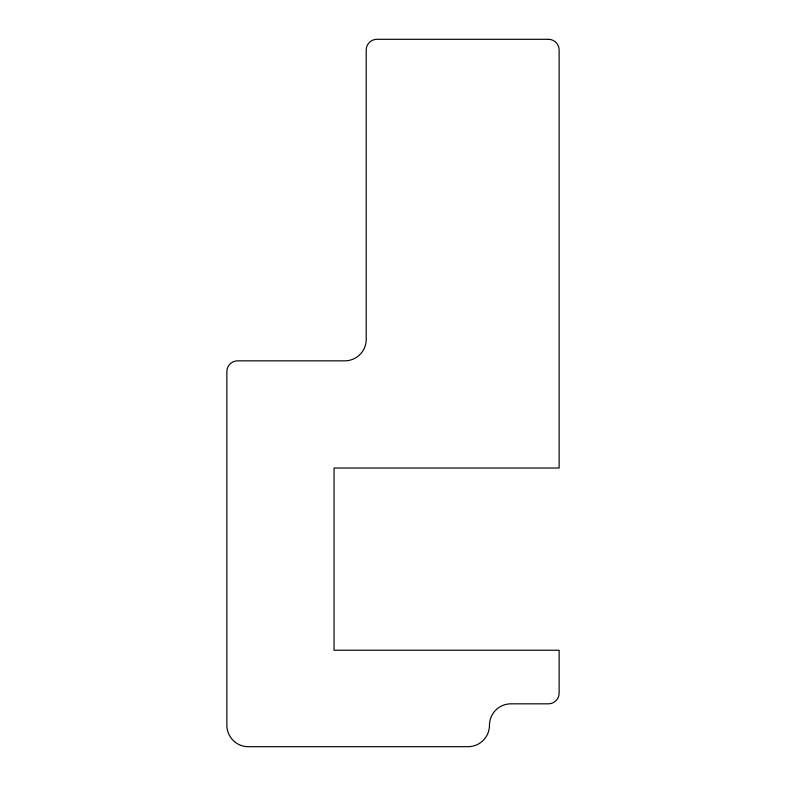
<?xml version="1.0" encoding="UTF-8"?>
<svg xmlns="http://www.w3.org/2000/svg" width="786" height="786" viewBox="0 0 786 786"><rect width="100%" height="100%" fill="white"/><g stroke="black" fill="none" stroke-linecap="round" stroke-linejoin="round"><path stroke-width="1.18" d="M548.412 39.3L376.926 39.3A10.719 10.719 0 0 0 366.207 50.019L366.207 339.405A21.438 21.438 0 0 1 344.769 360.843L237.588 360.843A10.719 10.719 0 0 0 226.869 371.562L226.869 725.262A21.438 21.438 0 0 0 248.307 746.7L468.024 746.7A21.438 21.438 0 0 0 489.462 725.262A21.438 21.438 0 0 1 510.9 703.824L548.412 703.824A10.719 10.719 0 0 0 559.131 693.105L559.131 650.238L334.05 650.238L334.05 468.024L559.131 468.024L559.131 50.019A10.719 10.719 0 0 0 548.412 39.3"/></g></svg>
